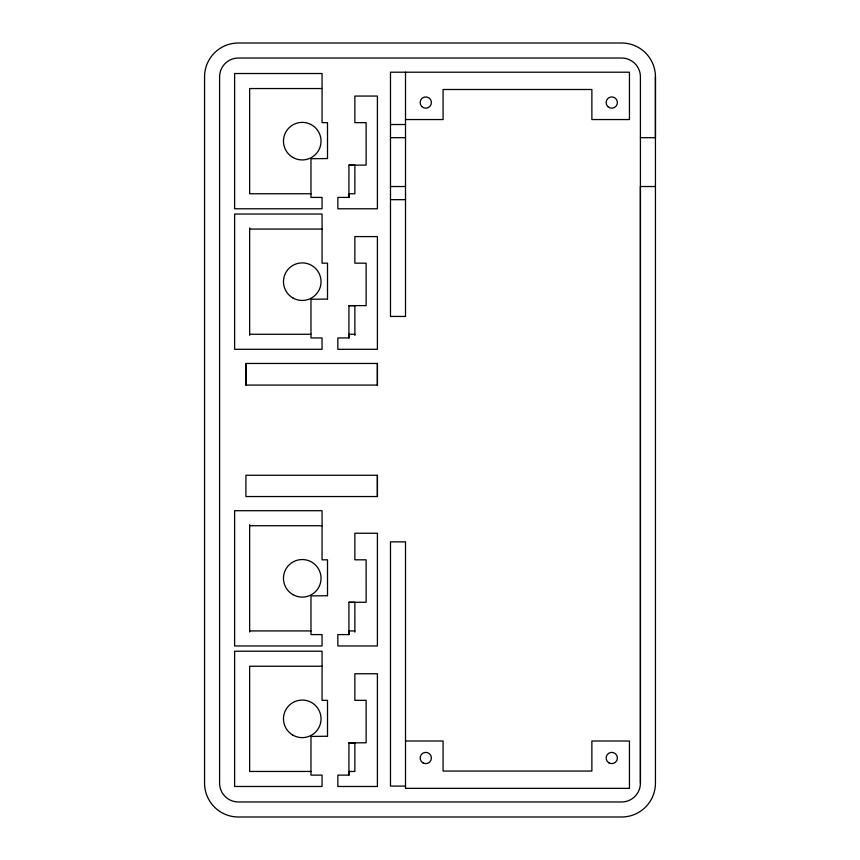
<?xml version="1.0" encoding="UTF-8"?>
<svg xmlns="http://www.w3.org/2000/svg" width="860" height="860" viewBox="0 0 860 860"><rect width="100%" height="100%" fill="white"/><g stroke="black" fill="none" stroke-linecap="round" stroke-linejoin="round"><path stroke-width="1.29" d="M245.906 385.087L245.906 363.457L377.4 363.457L377.4 385.087L245.906 385.087L245.906 363.457M348.934 305.623L348.923 337.937L337.84 337.937L337.84 349.3L377.4 349.3L377.4 236.586L354.858 236.586L354.858 263.171L366.123 263.171L366.134 305.623L348.934 305.623L354.868 305.655L354.858 335.443M348.934 165.109L348.923 197.413L337.84 197.413L337.84 208.786L377.4 208.786L377.4 96.062L354.858 96.062L354.858 122.647L366.123 122.647L366.134 165.099L348.934 165.184L354.868 165.131L354.858 193.758L348.923 193.758L348.923 197.51M348.934 742.803L348.923 775.118L337.84 775.118L337.84 786.481L377.4 786.481L377.4 673.756L354.858 673.756L354.858 700.341L366.123 700.341L366.134 742.793L348.934 742.879L354.868 742.825L354.858 771.452L348.923 771.452L348.923 775.204M348.934 602.279L366.134 602.269L366.123 559.817L354.858 559.817L354.858 533.243L377.4 533.243L377.4 645.957L337.84 645.957L337.84 634.594L348.923 634.594L348.934 602.279L354.868 602.301L354.858 632.1M377.4 496.542L377.4 475.268L245.906 475.268L245.906 496.542L377.4 496.542L377.4 475.268M640.41 783.18L640.41 76.819A18.791 18.791 0 0 0 621.619 58.028L238.381 58.028A18.791 18.791 0 0 0 219.59 76.819L219.59 783.18A18.791 18.791 0 0 0 238.381 801.971L621.619 801.971A18.791 18.791 0 0 0 640.41 783.18L640.41 186.523L655.438 186.523M655.438 76.819L655.438 783.18A33.819 33.819 0 0 1 621.619 817L238.381 817A33.819 33.819 0 0 1 204.562 783.18L204.562 76.819A33.819 33.819 0 0 1 238.381 43L621.619 43A33.819 33.819 0 0 1 655.438 76.819L655.438 137.675L640.41 137.675M322.059 88.548L249.647 88.548L249.647 193.758L310.976 193.758M405.512 119.551L443.083 119.551L443.083 89.494L591.874 89.494L591.874 119.551L629.445 119.551L629.445 72.208L390.483 72.208L390.483 316.437L405.512 316.437L405.512 72.208M390.483 124.528L405.512 124.528M390.483 137.675L405.512 137.675M390.483 186.523L405.512 186.523M390.483 199.671L405.512 199.671M249.647 229.072L322.059 229.072M249.647 334.271L310.976 334.271M354.858 334.271L348.923 334.271L348.923 338.034M249.647 525.729L322.059 525.729M249.647 630.928L310.976 630.928M354.858 630.928L348.923 630.928L348.923 634.691M322.059 666.242L249.647 666.242L249.647 771.452L310.976 771.452M405.512 741.008L443.083 741.008L443.083 771.065L591.874 771.065L591.874 741.008L629.445 741.008L629.445 788.351L405.512 788.351L405.512 541.865L390.483 541.865L390.483 786.094L405.512 786.094M377.4 363.457L377.4 385.087M249.647 227.997L249.647 335.346M249.647 524.654L249.647 632.003M327.51 158.541L310.976 158.734L310.976 197.413L322.059 197.413L322.059 208.786L234.619 208.786L234.619 73.519L322.059 73.519L322.059 122.647L327.51 122.647L327.51 158.541M327.51 299.065L310.976 299.258L310.976 337.937L322.059 337.937L322.059 349.3L234.619 349.3L234.619 214.043L322.059 214.043L322.059 263.171L327.51 263.171L327.51 299.065M327.51 595.722L310.976 595.905L310.976 634.594L322.059 634.594L322.059 645.957L234.619 645.957L234.619 510.7L322.059 510.7L322.059 559.817L327.51 559.817L327.51 595.722M327.51 736.246L310.976 736.429L310.976 775.118L322.059 775.118L322.059 786.481L234.619 786.481L234.619 651.213L322.059 651.213L322.059 700.341L327.51 700.341L327.51 736.246M292.862 594.593A18.791 18.791 0 0 0 321.038 578.328A18.791 18.791 0 0 0 292.862 562.053A18.791 18.791 0 0 0 292.862 594.593M292.862 735.117A18.791 18.791 0 0 0 321.038 718.852A18.791 18.791 0 0 0 292.862 702.577A18.791 18.791 0 0 0 292.862 735.117M292.862 297.947A18.791 18.791 0 0 0 321.038 281.671A18.791 18.791 0 0 0 292.862 265.407A18.791 18.791 0 0 0 292.862 297.947M292.862 157.423A18.791 18.791 0 0 0 321.038 141.148A18.791 18.791 0 0 0 292.862 124.883A18.791 18.791 0 0 0 292.862 157.423M421.787 106.543A5.633 5.633 0 0 0 431.215 104.017A5.633 5.633 0 0 0 424.313 97.105A5.633 5.633 0 0 0 421.787 106.543M607.773 106.543A5.633 5.633 0 0 0 617.2 104.017A5.633 5.633 0 0 0 610.299 97.105A5.633 5.633 0 0 0 607.773 106.543M422.959 762.884A5.633 5.633 0 0 0 431.408 758.004A5.633 5.633 0 0 0 422.959 753.124A5.633 5.633 0 0 0 422.959 762.884M608.934 762.884A5.633 5.633 0 0 0 617.394 758.004A5.633 5.633 0 0 0 608.934 753.124A5.633 5.633 0 0 0 608.934 762.884"/></g></svg>
